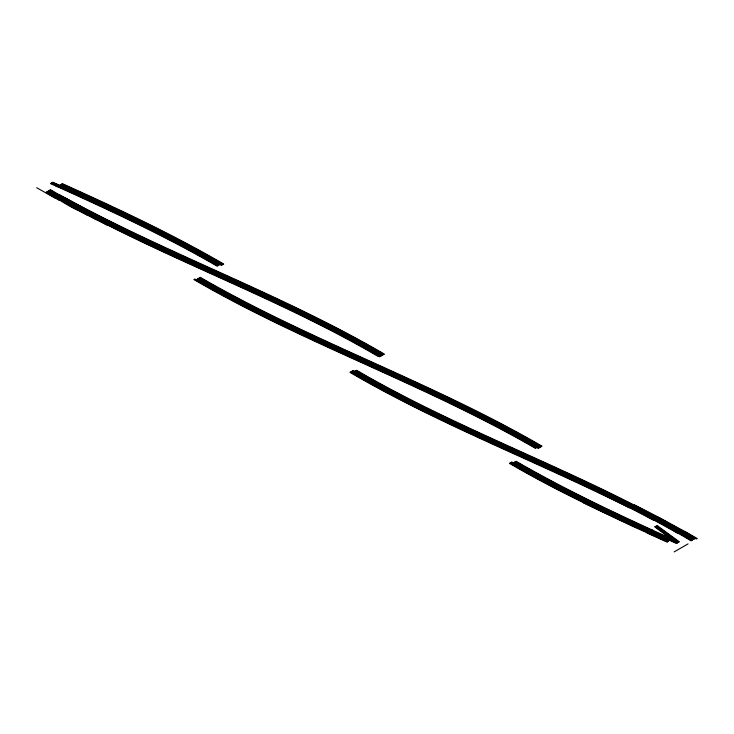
<?xml version="1.0" encoding="UTF-8"?>
<svg xmlns="http://www.w3.org/2000/svg" width="734" height="734" viewBox="0 0 734 734"><rect width="100%" height="100%" fill="white"/><g stroke="black" fill="none" stroke-linecap="round" stroke-linejoin="round"><path stroke-width="1.1" d="M696.126 538.683L684.666 531.388L658.453 517.186M674.161 551.904L688.024 543.903M696.594 538.949L697.3 538.545L685.29 531.728M62.298 183.619C117.091 208.383 171.701 233.788 223.723 264.057M61.895 183.922C116.669 208.667 171.261 234.073 223.255 264.323M61.482 184.216C116.229 208.961 170.811 234.348 222.787 264.589M61.041 184.5C115.642 209.172 170.398 234.641 222.329 264.864M60.601 184.785C115.055 209.392 169.976 234.935 221.861 265.13M52.82 182.215C109.953 208.043 167.251 233.43 221.393 265.396M52.16 182.399C108.733 207.933 165.233 233.907 218.98 265.075M51.747 182.693C108.302 208.227 164.783 234.192 218.512 265.341M51.343 182.995C107.88 208.52 164.333 234.467 218.044 265.616M50.94 183.298C107.448 208.805 163.875 234.742 217.567 265.873M50.536 183.592C107.017 209.098 163.434 235.027 217.099 266.139M678.565 541.976C623.423 517.075 568.419 491.606 516.02 461.236M678.152 542.279C622.524 517.993 567.162 492.853 514.644 462.062M677.344 542.876L649.039 530.976L627.809 521.168M676.931 543.178L665.38 537.939M676.528 543.472L650.902 531.829M665.38 536.967L666.197 537.343M664.967 537.27C613.275 515.24 562.455 490.771 513.69 462.585M669.234 540.637C615.367 516.874 561.739 492.248 510.818 462.53M668.821 540.94C614.936 517.167 561.29 492.514 510.35 462.796M668.417 541.233L648.26 532.058M668.013 541.536C614.083 517.782 560.409 493.046 509.414 463.337M667.601 541.839L632.102 526.085L583.337 502.799M667.197 542.132L647.03 532.957M652.333 530.058L652.957 530.343M651.306 530.067C605.192 508.992 559.473 486.936 515.571 461.521M649.076 531.462C602.412 510.13 556.133 487.789 511.745 461.998M649.663 531.26L650.287 531.544M647.847 532.361C601.137 510.708 554.262 489.303 509.882 463.071M106.063 206.098L60.078 185.023M629.047 520.278L566.905 489.982L515.084 461.778M106.191 206.63L166.279 235.917L219.429 264.8M110.981 223.65C201.171 268.194 295.444 304.454 382.533 355.192M107.861 225.604L88.667 215.438M585.044 501.643L547.894 482.596L511.277 462.264M634.204 504.726L657.114 516.479L695.493 538.582M629.341 507.827C536.783 461.475 439.519 424.61 349.944 372.331M96.796 219.576C189.317 267.387 287.691 303.555 377.799 356.229M96.264 219.805L77.896 209.841M643.067 510.736L680.335 531.086L693.823 539.233M641.222 511.818C546.279 462.172 444.859 425.399 352.283 370.991M88.135 215.668C73.923 208.383 60.417 200.061 46.792 191.886M77.382 210.08C66.409 205.052 56.839 197.932 46.325 192.152M653.499 520.232C554.39 466.998 447.612 429.106 350.412 372.065M64.583 197.538C168.829 254.551 281.636 294.206 384.387 354.118M58.913 200.198L45.866 192.427M59.986 195.015C164.811 254.212 279.929 293.343 383.919 354.384M54.949 198.015L36.7 187.73M680.959 531.434L695.034 538.848M677.766 533.352C572.41 472.659 455.887 433.5 350.88 371.789M684.372 532.278C578.777 471.127 461.998 431.867 356.531 370.23M686.474 533.985C580.144 472.081 462.365 432.592 356.027 370.477M50.472 189.702C157.223 252.597 276.58 291.572 383.46 354.66M50.013 189.978C156.755 252.881 276.122 291.838 382.992 354.926M49.545 190.253C155.902 253.652 275.268 292.426 382.065 355.467M49.086 190.519C155.443 253.927 274.81 292.701 381.597 355.733M48.627 190.794C154.984 254.203 274.342 292.976 381.139 356.008M48.169 191.069C154.516 254.478 273.874 293.233 380.671 356.274M47.71 191.335C154.057 254.753 273.406 293.517 380.203 356.541M47.251 191.611C153.599 255.019 272.938 293.802 379.744 356.816M686.666 534.627L694.291 538.958M693.364 539.499C585.98 473.797 464.319 434.611 355.577 370.753M692.896 539.765C585.503 474.081 463.851 434.867 355.1 371.019M692.428 540.041C584.576 474.063 462.347 434.776 353.219 370.459M691.969 540.307C584.117 474.329 461.869 435.051 352.751 370.725M691.501 540.582C583.209 475.146 461.035 435.583 351.815 371.257M691.043 540.848C582.75 475.421 460.567 435.858 351.347 371.523M200.281 277.333C310.436 341.154 431.987 382.185 542.031 446.217M199.813 277.608C309.977 341.429 431.519 382.46 541.573 446.483M199.354 277.874C309.509 341.695 431.051 382.735 541.105 446.749M198.886 278.149C309.042 341.971 430.583 383.001 540.646 447.024M198.428 278.415C308.574 342.246 430.115 383.276 540.178 447.29M197.96 278.681C308.115 342.521 429.656 383.543 539.71 447.557M197.501 278.957C307.647 342.796 429.188 383.818 539.251 447.832M197.033 279.223C307.179 343.072 428.72 384.093 538.784 448.098M196.565 279.498C306.711 343.338 428.252 384.368 538.316 448.373M514.176 462.328C566.639 493.074 622.093 518.305 677.748 542.573L656.196 526.104M194.822 279.021C304.812 342.989 426.28 384.001 536.361 447.786M194.363 279.296C304.344 343.255 425.812 384.277 535.893 448.052M193.895 279.562C303.876 343.53 425.344 384.552 535.425 448.318M657.233 525.627L679.354 541.839M656.71 525.865L678.317 542.316M655.673 526.324L660.765 530.031M655.141 526.553L677.28 542.784M654.618 526.783L676.766 543.013M661.793 529.563L678.84 542.077M57.069 186.73L51.719 182.794"/></g></svg>
